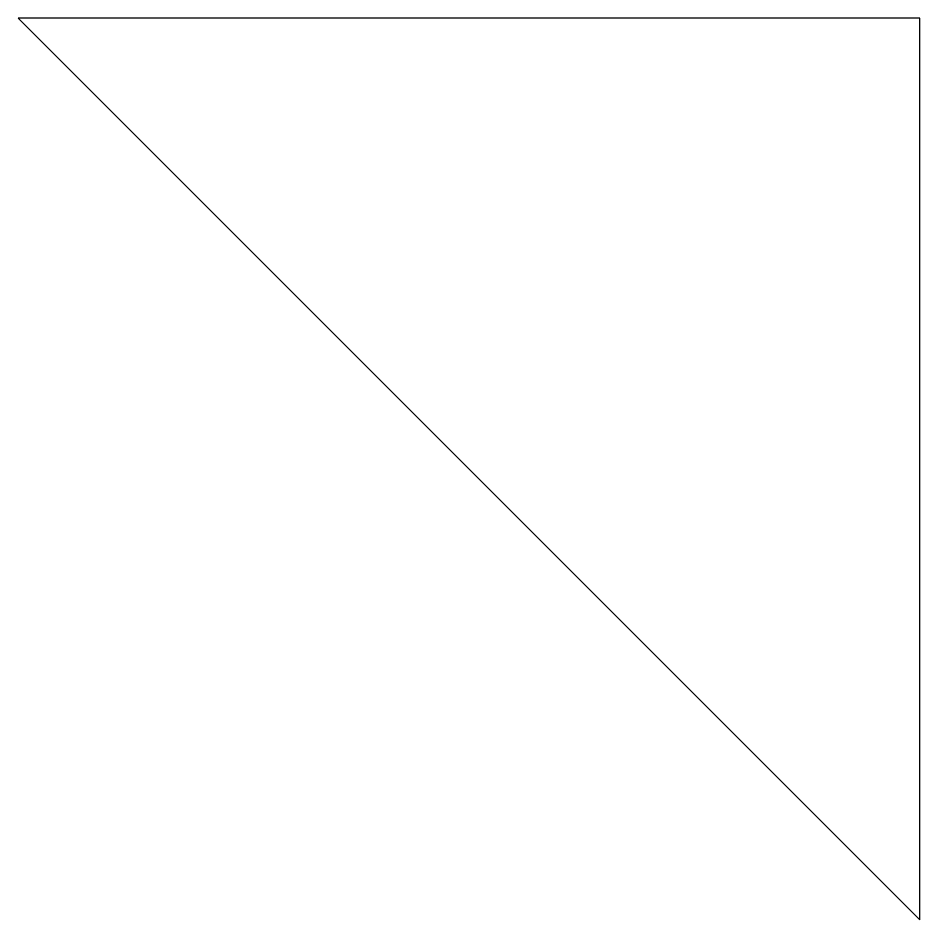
# Model space of a CAD drawing. Header units: millimetres. Extents: x -160 to 0, y -160 to 0.
import ezdxf

# ---------------------------------------------------------------- set-up
doc = ezdxf.new("R2010")
doc.units = ezdxf.units.MM
doc.layers.add('CUT_OUTER', color=7, linetype='Continuous')

msp = doc.modelspace()

# ---------------------------------------------------------------- linework, layer by layer
at = {"layer": 'CUT_OUTER'}
msp.add_lwpolyline([(0, 0), (-160, 0), (0, -160)], close=True, dxfattribs=at)

doc.saveas('drawing.dxf')
